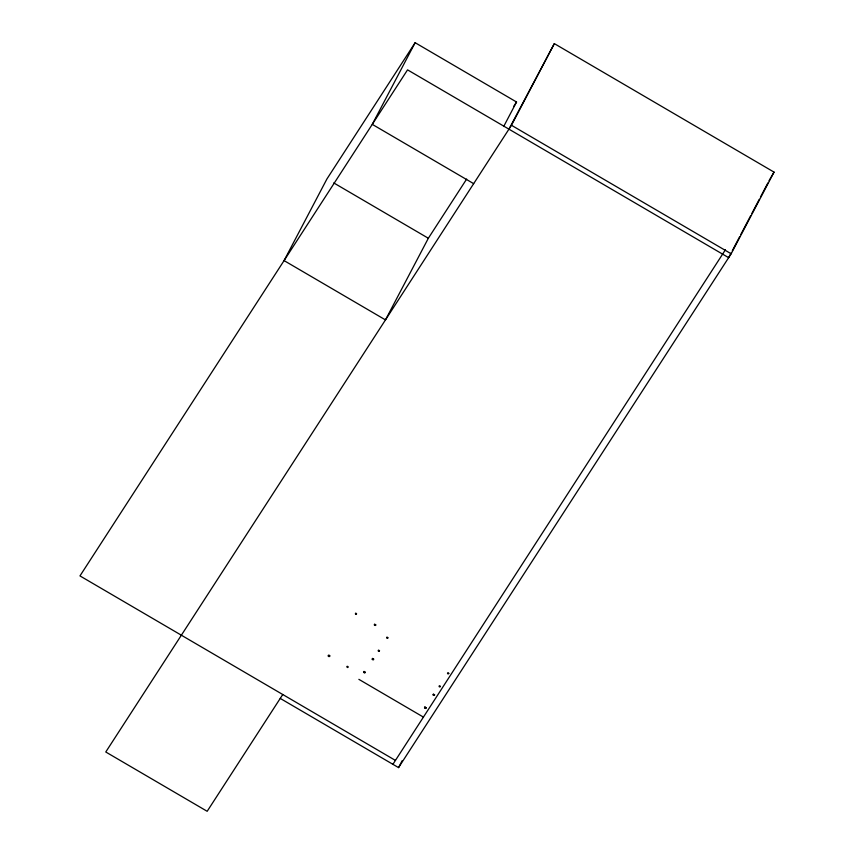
<?xml version="1.0" encoding="UTF-8"?>
<svg xmlns="http://www.w3.org/2000/svg" width="854" height="854" viewBox="0 0 854 854"><rect width="100%" height="100%" fill="white"/><g stroke="black" fill="none" stroke-linecap="round" stroke-linejoin="round"><path stroke-width="1.28" d="M329.783 655.68C330.05 657.612 326.933 656.139 328.544 655.103M346.927 666.91C349.692 665.245 347.098 669.749 347.247 666.205M355.317 613.802C358.082 612.147 355.488 616.641 355.638 613.108M363.601 672.162C366.537 670.582 363.441 674.991 364.071 671.383M372.034 659.139C374.97 657.559 371.874 661.967 372.504 658.359M374.169 624.829C377.105 623.249 374.009 627.658 374.639 624.05M379.368 651.132C378.237 648.047 377.297 652.862 379.571 650.716M387.801 638.109C386.67 635.024 385.72 639.838 388.004 637.692M424.822 707.272C428.27 708.126 422.965 709.194 425.143 706.963M432.925 694.75C435.86 693.17 432.764 697.579 433.394 693.971M440.258 686.744C439.127 683.659 438.177 688.473 440.461 686.328M448.692 673.721C447.56 670.636 446.61 675.45 448.894 673.304M503.679 126.509L516.542 102.01L415.14 42.7L372.269 124.353L473.671 183.663M466.658 179.062L428.345 238.255L385.474 319.908L284.072 260.598L326.943 178.945L415.14 42.7M508.941 129.167L554.331 43.618L774.034 172.113L731.163 253.777L398.54 767.607L280.24 698.412M282.759 694.515L207.17 811.3L105.768 751.99L511.461 125.271L554.331 43.618M329.687 656.118L329.356 655.221M375.6 625.502L375.92 624.797M364.882 672.92L365.352 672.141M373.465 659.811L373.785 659.107M424.491 707.785L424.812 707.08M425.772 708.532L426.242 707.752M434.355 695.423L434.675 694.718M398.54 767.607L402.223 760.604M725.462 249.71L392.915 764.309M731.099 252.997L728.643 257.662L407.55 69.857L79.966 575.906L395.434 760.412M732.316 250.67L739.671 236.665M740.888 234.338L750.687 215.667M751.915 213.34L759.27 199.334M760.487 197.007L767.842 183.012M769.07 180.674L774.034 172.113M513.649 106.472L516.542 102.01M511.461 125.271L731.163 253.777M333.775 182.937L428.345 238.255M358.872 679.346L423.456 717.125"/></g></svg>
